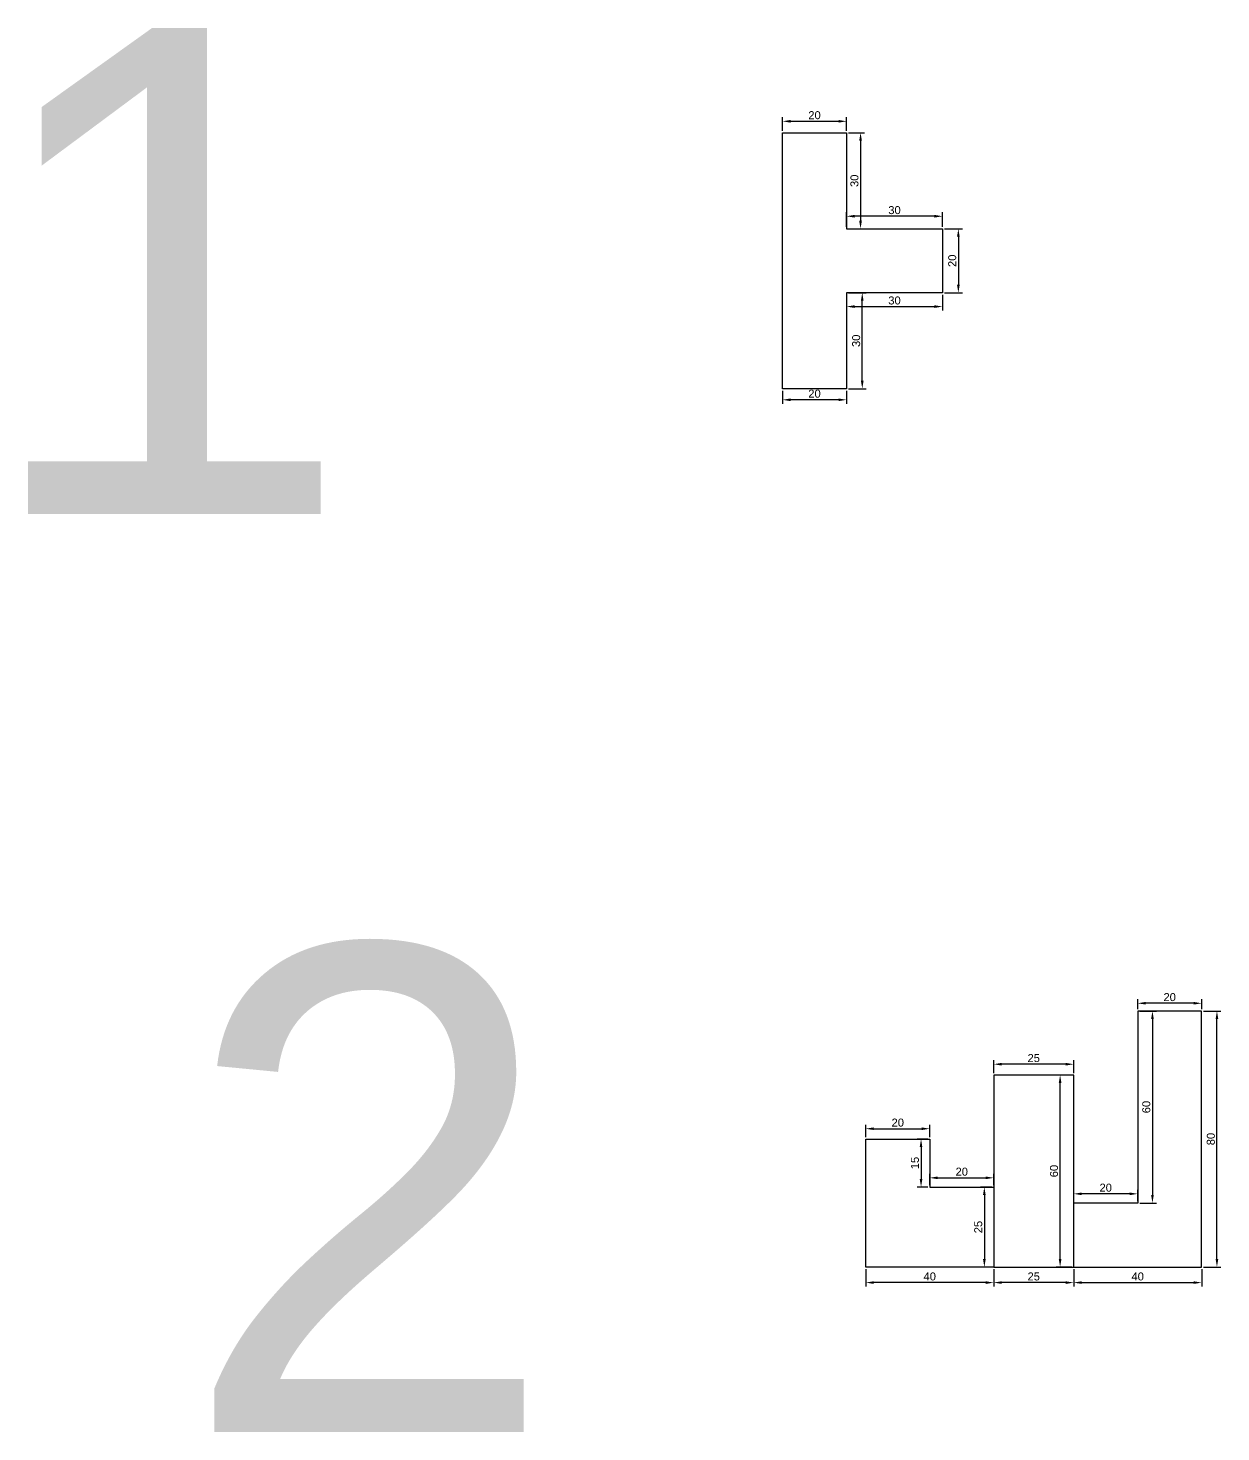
# Model space of a CAD drawing. Header units: millimetres. Extents: x 732 to 2493, y -1056 to 2615.
# Drawn here: x 732 to 1104.9, y 1987.5 to 2426.2 of the extents above; entities that cross this region are included whole.
import ezdxf

# ---------------------------------------------------------------- set-up
doc = ezdxf.new("R2010")
doc.units = ezdxf.units.MM
doc.styles.get("Standard").update_dxf_attribs({"font": 'arial.ttf'})
doc.dimstyles.new('ISO-25', dxfattribs={"dimtxt": 2.5, "dimasz": 2.5, "dimexe": 1.25, "dimexo": 0.625, "dimtad": 1, "dimtxsty": 'Standard', "dimcen": 2.5, "dimadec": 0, "dimazin": 0, "dimtfac": 1, "dimtmove": 0, "dimatfit": 3, "dimfxl": 1, "dimarcsym": 0})

# ---------------------------------------------------------------- blocks, each defined once
blk = doc.blocks.new('*D1')
at = {"color": 0, "lineweight": -2, "transparency": 16777216}
for p, q in [((967.84, 2394.07), (967.84, 2398.27)), ((970.34, 2397.02), (985.34, 2397.02)), ((987.84, 2394.07), (987.84, 2398.27))]:
    blk.add_line(p, q, dxfattribs=at)
at = {"color": 0, "transparency": 16777216}
for points in [[(970.34, 2397.44), (970.34, 2396.6), (967.84, 2397.02)], [(985.34, 2397.44), (985.34, 2396.6), (987.84, 2397.02)]]:
    blk.add_solid(points, dxfattribs=at)
at = {"layer": 'Defpoints', "color": 0, "transparency": 16777216}
for p in [(987.84, 2397.02), (967.84, 2393.44), (987.84, 2393.44)]:
    blk.add_point(p, dxfattribs=at)
at = {"color": 0, "transparency": 16777216, "insert": (977.84, 2398.92), "char_height": 2.5, "attachment_point": 5}
blk.add_mtext('20', dxfattribs=at)
blk = doc.blocks.new('*D2')
at = {"color": 0, "lineweight": -2, "transparency": 16777216}
for p, q in [((988.46, 2393.44), (993.48, 2393.44)), ((992.23, 2390.94), (992.23, 2365.94)), ((988.46, 2363.44), (993.48, 2363.44))]:
    blk.add_line(p, q, dxfattribs=at)
at = {"color": 0, "transparency": 16777216}
for points in [[(991.81, 2390.94), (992.65, 2390.94), (992.23, 2393.44)], [(991.81, 2365.94), (992.65, 2365.94), (992.23, 2363.44)]]:
    blk.add_solid(points, dxfattribs=at)
at = {"layer": 'Defpoints', "color": 0, "transparency": 16777216}
for p in [(987.84, 2393.44), (987.84, 2363.44), (992.23, 2363.44)]:
    blk.add_point(p, dxfattribs=at)
at = {"color": 0, "transparency": 16777216, "insert": (990.33, 2378.44), "char_height": 2.5, "attachment_point": 5, "rotation": 90}
blk.add_mtext('30', dxfattribs=at)
blk = doc.blocks.new('*D3')
at = {"color": 0, "lineweight": -2, "transparency": 16777216}
for p, q in [((987.84, 2364.07), (987.84, 2368.61)), ((1015.34, 2367.36), (990.34, 2367.36)), ((1017.84, 2364.07), (1017.84, 2368.61))]:
    blk.add_line(p, q, dxfattribs=at)
at = {"color": 0, "transparency": 16777216}
for points in [[(990.34, 2367.78), (990.34, 2366.94), (987.84, 2367.36)], [(1015.34, 2367.78), (1015.34, 2366.94), (1017.84, 2367.36)]]:
    blk.add_solid(points, dxfattribs=at)
at = {"layer": 'Defpoints', "color": 0, "transparency": 16777216}
for p in [(987.84, 2367.36), (987.84, 2363.44), (1017.84, 2363.44)]:
    blk.add_point(p, dxfattribs=at)
at = {"color": 0, "transparency": 16777216, "insert": (1002.84, 2369.26), "char_height": 2.5, "attachment_point": 5}
blk.add_mtext('30', dxfattribs=at)
blk = doc.blocks.new('*D4')
at = {"color": 0, "lineweight": -2, "transparency": 16777216}
for p, q in [((1018.46, 2363.44), (1024.05, 2363.44)), ((1022.8, 2360.94), (1022.8, 2345.94)), ((1018.46, 2343.44), (1024.05, 2343.44))]:
    blk.add_line(p, q, dxfattribs=at)
at = {"color": 0, "transparency": 16777216}
for points in [[(1022.38, 2360.94), (1023.22, 2360.94), (1022.8, 2363.44)], [(1022.38, 2345.94), (1023.22, 2345.94), (1022.8, 2343.44)]]:
    blk.add_solid(points, dxfattribs=at)
at = {"layer": 'Defpoints', "color": 0, "transparency": 16777216}
for p in [(1017.84, 2363.44), (1017.84, 2343.44), (1022.8, 2343.44)]:
    blk.add_point(p, dxfattribs=at)
at = {"color": 0, "transparency": 16777216, "insert": (1020.9, 2353.44), "char_height": 2.5, "attachment_point": 5, "rotation": 90}
blk.add_mtext('20', dxfattribs=at)
blk = doc.blocks.new('*D5')
at = {"color": 0, "lineweight": -2, "transparency": 16777216}
for p, q in [((987.84, 2342.82), (987.84, 2337.88)), ((1017.84, 2342.82), (1017.84, 2337.88)), ((990.34, 2339.13), (1015.34, 2339.13))]:
    blk.add_line(p, q, dxfattribs=at)
at = {"color": 0, "transparency": 16777216}
for points in [[(990.34, 2339.55), (990.34, 2338.72), (987.84, 2339.13)], [(1015.34, 2339.55), (1015.34, 2338.72), (1017.84, 2339.13)]]:
    blk.add_solid(points, dxfattribs=at)
at = {"layer": 'Defpoints', "color": 0, "transparency": 16777216}
for p in [(987.84, 2343.44), (1017.84, 2343.44), (1017.84, 2339.13)]:
    blk.add_point(p, dxfattribs=at)
at = {"color": 0, "transparency": 16777216, "insert": (1002.84, 2341.03), "char_height": 2.5, "attachment_point": 5}
blk.add_mtext('30', dxfattribs=at)
blk = doc.blocks.new('*D6')
at = {"color": 0, "lineweight": -2, "transparency": 16777216}
for p, q in [((988.46, 2343.44), (994.02, 2343.44)), ((992.77, 2315.94), (992.77, 2340.94)), ((988.46, 2313.44), (994.02, 2313.44))]:
    blk.add_line(p, q, dxfattribs=at)
at = {"color": 0, "transparency": 16777216}
for points in [[(992.35, 2340.94), (993.18, 2340.94), (992.77, 2343.44)], [(992.35, 2315.94), (993.18, 2315.94), (992.77, 2313.44)]]:
    blk.add_solid(points, dxfattribs=at)
at = {"layer": 'Defpoints', "color": 0, "transparency": 16777216}
for p in [(987.84, 2343.44), (992.77, 2343.44), (987.84, 2313.44)]:
    blk.add_point(p, dxfattribs=at)
at = {"color": 0, "transparency": 16777216, "insert": (990.86, 2328.44), "char_height": 2.5, "attachment_point": 5, "rotation": 90}
blk.add_mtext('30', dxfattribs=at)
blk = doc.blocks.new('*D7')
at = {"color": 0, "lineweight": -2, "transparency": 16777216}
for p, q in [((967.84, 2312.82), (967.84, 2308.76)), ((987.84, 2312.82), (987.84, 2308.76)), ((985.34, 2310.01), (970.34, 2310.01))]:
    blk.add_line(p, q, dxfattribs=at)
at = {"color": 0, "transparency": 16777216}
for points in [[(970.34, 2310.43), (970.34, 2309.59), (967.84, 2310.01)], [(985.34, 2310.43), (985.34, 2309.59), (987.84, 2310.01)]]:
    blk.add_solid(points, dxfattribs=at)
at = {"layer": 'Defpoints', "color": 0, "transparency": 16777216}
for p in [(967.84, 2313.44), (987.84, 2313.44), (967.84, 2310.01)]:
    blk.add_point(p, dxfattribs=at)
at = {"color": 0, "transparency": 16777216, "insert": (977.84, 2311.91), "char_height": 2.5, "attachment_point": 5}
blk.add_mtext('20', dxfattribs=at)
blk = doc.blocks.new('*D8')
at = {"color": 0, "lineweight": -2, "transparency": 16777216}
for p, q in [((993.86, 2079.65), (993.86, 2083.5)), ((996.36, 2082.25), (1011.36, 2082.25)), ((1013.86, 2079.65), (1013.86, 2083.5))]:
    blk.add_line(p, q, dxfattribs=at)
at = {"color": 0, "transparency": 16777216}
for points in [[(996.36, 2082.67), (996.36, 2081.84), (993.86, 2082.25)], [(1011.36, 2082.67), (1011.36, 2081.84), (1013.86, 2082.25)]]:
    blk.add_solid(points, dxfattribs=at)
at = {"layer": 'Defpoints', "color": 0, "transparency": 16777216}
for p in [(1013.86, 2082.25), (993.86, 2079.03), (1013.86, 2079.03)]:
    blk.add_point(p, dxfattribs=at)
at = {"color": 0, "transparency": 16777216, "insert": (1003.86, 2084.15), "char_height": 2.5, "attachment_point": 5}
blk.add_mtext('20', dxfattribs=at)
blk = doc.blocks.new('*D9')
at = {"color": 0, "lineweight": -2, "transparency": 16777216}
for p, q in [((1013.86, 2064.65), (1013.86, 2068.15)), ((1016.36, 2066.9), (1031.36, 2066.9)), ((1033.86, 2064.65), (1033.86, 2068.15))]:
    blk.add_line(p, q, dxfattribs=at)
at = {"color": 0, "transparency": 16777216}
for points in [[(1016.36, 2067.32), (1016.36, 2066.49), (1013.86, 2066.9)], [(1031.36, 2067.32), (1031.36, 2066.49), (1033.86, 2066.9)]]:
    blk.add_solid(points, dxfattribs=at)
at = {"layer": 'Defpoints', "color": 0, "transparency": 16777216}
for p in [(1033.86, 2066.9), (1013.86, 2064.03), (1033.86, 2064.03)]:
    blk.add_point(p, dxfattribs=at)
at = {"color": 0, "transparency": 16777216, "insert": (1023.86, 2068.81), "char_height": 2.5, "attachment_point": 5}
blk.add_mtext('20', dxfattribs=at)
blk = doc.blocks.new('*D10')
at = {"color": 0, "lineweight": -2, "transparency": 16777216}
for p, q in [((1033.86, 2099.65), (1033.86, 2103.66)), ((1056.36, 2102.41), (1036.36, 2102.41)), ((1058.86, 2099.65), (1058.86, 2103.66))]:
    blk.add_line(p, q, dxfattribs=at)
at = {"color": 0, "transparency": 16777216}
for points in [[(1036.36, 2102.82), (1036.36, 2101.99), (1033.86, 2102.41)], [(1056.36, 2102.82), (1056.36, 2101.99), (1058.86, 2102.41)]]:
    blk.add_solid(points, dxfattribs=at)
at = {"layer": 'Defpoints', "color": 0, "transparency": 16777216}
for p in [(1033.86, 2102.41), (1033.86, 2099.03), (1058.86, 2099.03)]:
    blk.add_point(p, dxfattribs=at)
at = {"color": 0, "transparency": 16777216, "insert": (1046.36, 2104.31), "char_height": 2.5, "attachment_point": 5}
blk.add_mtext('25', dxfattribs=at)
blk = doc.blocks.new('*D11')
at = {"color": 0, "lineweight": -2, "transparency": 16777216}
for p, q in [((1078.86, 2119.65), (1078.86, 2122.7)), ((1096.36, 2121.45), (1081.36, 2121.45)), ((1098.86, 2119.65), (1098.86, 2122.7))]:
    blk.add_line(p, q, dxfattribs=at)
at = {"color": 0, "transparency": 16777216}
for points in [[(1081.36, 2121.87), (1081.36, 2121.04), (1078.86, 2121.45)], [(1096.36, 2121.87), (1096.36, 2121.04), (1098.86, 2121.45)]]:
    blk.add_solid(points, dxfattribs=at)
at = {"layer": 'Defpoints', "color": 0, "transparency": 16777216}
for p in [(1078.86, 2121.45), (1078.86, 2119.03), (1098.86, 2119.03)]:
    blk.add_point(p, dxfattribs=at)
at = {"color": 0, "transparency": 16777216, "insert": (1088.86, 2123.36), "char_height": 2.5, "attachment_point": 5}
blk.add_mtext('20', dxfattribs=at)
blk = doc.blocks.new('*D12')
at = {"color": 0, "lineweight": -2, "transparency": 16777216}
for p, q in [((1058.86, 2059.65), (1058.86, 2063.16)), ((1076.36, 2061.91), (1061.36, 2061.91)), ((1078.86, 2059.65), (1078.86, 2063.16))]:
    blk.add_line(p, q, dxfattribs=at)
at = {"color": 0, "transparency": 16777216}
for points in [[(1061.36, 2062.33), (1061.36, 2061.49), (1058.86, 2061.91)], [(1076.36, 2062.33), (1076.36, 2061.49), (1078.86, 2061.91)]]:
    blk.add_solid(points, dxfattribs=at)
at = {"layer": 'Defpoints', "color": 0, "transparency": 16777216}
for p in [(1058.86, 2061.91), (1058.86, 2059.03), (1078.86, 2059.03)]:
    blk.add_point(p, dxfattribs=at)
at = {"color": 0, "transparency": 16777216, "insert": (1068.86, 2063.81), "char_height": 2.5, "attachment_point": 5}
blk.add_mtext('20', dxfattribs=at)
blk = doc.blocks.new('*D13')
at = {"color": 0, "lineweight": -2, "transparency": 16777216}
for p, q in [((1033.86, 2038.4), (1033.86, 2032.92)), ((1058.86, 2038.4), (1058.86, 2032.92)), ((1056.36, 2034.17), (1036.36, 2034.17))]:
    blk.add_line(p, q, dxfattribs=at)
at = {"color": 0, "transparency": 16777216}
for points in [[(1036.36, 2034.59), (1036.36, 2033.76), (1033.86, 2034.17)], [(1056.36, 2034.59), (1056.36, 2033.76), (1058.86, 2034.17)]]:
    blk.add_solid(points, dxfattribs=at)
at = {"layer": 'Defpoints', "color": 0, "transparency": 16777216}
for p in [(1033.86, 2039.03), (1058.86, 2039.03), (1033.86, 2034.17)]:
    blk.add_point(p, dxfattribs=at)
at = {"color": 0, "transparency": 16777216, "insert": (1046.36, 2036.08), "char_height": 2.5, "attachment_point": 5}
blk.add_mtext('25', dxfattribs=at)
blk = doc.blocks.new('*D14')
at = {"color": 0, "lineweight": -2, "transparency": 16777216}
for p, q in [((1058.86, 2038.4), (1058.86, 2032.92)), ((1098.86, 2038.4), (1098.86, 2032.92)), ((1061.36, 2034.17), (1096.36, 2034.17))]:
    blk.add_line(p, q, dxfattribs=at)
at = {"color": 0, "transparency": 16777216}
for points in [[(1061.36, 2034.59), (1061.36, 2033.76), (1058.86, 2034.17)], [(1096.36, 2034.59), (1096.36, 2033.76), (1098.86, 2034.17)]]:
    blk.add_solid(points, dxfattribs=at)
at = {"layer": 'Defpoints', "color": 0, "transparency": 16777216}
for p in [(1058.86, 2039.03), (1098.86, 2039.03), (1098.86, 2034.17)]:
    blk.add_point(p, dxfattribs=at)
at = {"color": 0, "transparency": 16777216, "insert": (1078.86, 2036.08), "char_height": 2.5, "attachment_point": 5}
blk.add_mtext('40', dxfattribs=at)
blk = doc.blocks.new('*D15')
at = {"color": 0, "lineweight": -2, "transparency": 16777216}
for p, q in [((993.86, 2038.4), (993.86, 2032.92)), ((1033.86, 2038.4), (1033.86, 2032.92)), ((1031.36, 2034.17), (996.36, 2034.17))]:
    blk.add_line(p, q, dxfattribs=at)
at = {"color": 0, "transparency": 16777216}
for points in [[(996.36, 2034.59), (996.36, 2033.76), (993.86, 2034.17)], [(1031.36, 2034.59), (1031.36, 2033.76), (1033.86, 2034.17)]]:
    blk.add_solid(points, dxfattribs=at)
at = {"layer": 'Defpoints', "color": 0, "transparency": 16777216}
for p in [(993.86, 2039.03), (1033.86, 2039.03), (993.86, 2034.17)]:
    blk.add_point(p, dxfattribs=at)
at = {"color": 0, "transparency": 16777216, "insert": (1013.86, 2036.08), "char_height": 2.5, "attachment_point": 5}
blk.add_mtext('40', dxfattribs=at)
blk = doc.blocks.new('*D16')
at = {"color": 0, "lineweight": -2, "transparency": 16777216}
for p, q in [((1099.48, 2119.03), (1104.88, 2119.03)), ((1103.63, 2041.53), (1103.63, 2116.53)), ((1099.48, 2039.03), (1104.88, 2039.03))]:
    blk.add_line(p, q, dxfattribs=at)
at = {"color": 0, "transparency": 16777216}
for points in [[(1103.21, 2116.53), (1104.05, 2116.53), (1103.63, 2119.03)], [(1103.21, 2041.53), (1104.05, 2041.53), (1103.63, 2039.03)]]:
    blk.add_solid(points, dxfattribs=at)
at = {"layer": 'Defpoints', "color": 0, "transparency": 16777216}
for p in [(1098.86, 2119.03), (1103.63, 2119.03), (1098.86, 2039.03)]:
    blk.add_point(p, dxfattribs=at)
at = {"color": 0, "transparency": 16777216, "insert": (1101.73, 2079.03), "char_height": 2.5, "attachment_point": 5, "rotation": 90}
blk.add_mtext('80', dxfattribs=at)
blk = doc.blocks.new('*D17')
at = {"color": 0, "lineweight": -2, "transparency": 16777216}
for p, q in [((1079.48, 2119.03), (1084.72, 2119.03)), ((1083.47, 2116.53), (1083.47, 2061.53)), ((1079.48, 2059.03), (1084.72, 2059.03))]:
    blk.add_line(p, q, dxfattribs=at)
at = {"color": 0, "transparency": 16777216}
for points in [[(1083.05, 2116.53), (1083.88, 2116.53), (1083.47, 2119.03)], [(1083.05, 2061.53), (1083.88, 2061.53), (1083.47, 2059.03)]]:
    blk.add_solid(points, dxfattribs=at)
at = {"layer": 'Defpoints', "color": 0, "transparency": 16777216}
for p in [(1078.86, 2119.03), (1078.86, 2059.03), (1083.47, 2059.03)]:
    blk.add_point(p, dxfattribs=at)
at = {"color": 0, "transparency": 16777216, "insert": (1081.56, 2089.03), "char_height": 2.5, "attachment_point": 5, "rotation": 90}
blk.add_mtext('60', dxfattribs=at)
blk = doc.blocks.new('*D18')
at = {"color": 0, "lineweight": -2, "transparency": 16777216}
for p, q in [((1058.23, 2099.03), (1053.36, 2099.03)), ((1054.61, 2041.53), (1054.61, 2096.53)), ((1058.23, 2039.03), (1053.36, 2039.03))]:
    blk.add_line(p, q, dxfattribs=at)
at = {"color": 0, "transparency": 16777216}
for points in [[(1054.19, 2096.53), (1055.02, 2096.53), (1054.61, 2099.03)], [(1054.19, 2041.53), (1055.02, 2041.53), (1054.61, 2039.03)]]:
    blk.add_solid(points, dxfattribs=at)
at = {"layer": 'Defpoints', "color": 0, "transparency": 16777216}
for p in [(1054.61, 2099.03), (1058.86, 2099.03), (1058.86, 2039.03)]:
    blk.add_point(p, dxfattribs=at)
at = {"color": 0, "transparency": 16777216, "insert": (1052.71, 2069.03), "char_height": 2.5, "attachment_point": 5, "rotation": 90}
blk.add_mtext('60', dxfattribs=at)
blk = doc.blocks.new('*D19')
at = {"color": 0, "lineweight": -2, "transparency": 16777216}
for p, q in [((1033.23, 2064.03), (1029.68, 2064.03)), ((1030.93, 2061.53), (1030.93, 2041.53)), ((1033.23, 2039.03), (1029.68, 2039.03))]:
    blk.add_line(p, q, dxfattribs=at)
at = {"color": 0, "transparency": 16777216}
for points in [[(1030.51, 2061.53), (1031.35, 2061.53), (1030.93, 2064.03)], [(1030.51, 2041.53), (1031.35, 2041.53), (1030.93, 2039.03)]]:
    blk.add_solid(points, dxfattribs=at)
at = {"layer": 'Defpoints', "color": 0, "transparency": 16777216}
for p in [(1033.86, 2064.03), (1030.93, 2039.03), (1033.86, 2039.03)]:
    blk.add_point(p, dxfattribs=at)
at = {"color": 0, "transparency": 16777216, "insert": (1029.03, 2051.53), "char_height": 2.5, "attachment_point": 5, "rotation": 90}
blk.add_mtext('25', dxfattribs=at)
blk = doc.blocks.new('*D20')
at = {"color": 0, "lineweight": -2, "transparency": 16777216}
for p, q in [((1013.23, 2079.03), (1009.89, 2079.03)), ((1011.14, 2076.53), (1011.14, 2066.53)), ((1013.23, 2064.03), (1009.89, 2064.03))]:
    blk.add_line(p, q, dxfattribs=at)
at = {"color": 0, "transparency": 16777216}
for points in [[(1010.72, 2076.53), (1011.55, 2076.53), (1011.14, 2079.03)], [(1010.72, 2066.53), (1011.55, 2066.53), (1011.14, 2064.03)]]:
    blk.add_solid(points, dxfattribs=at)
at = {"layer": 'Defpoints', "color": 0, "transparency": 16777216}
for p in [(1013.86, 2079.03), (1011.14, 2064.03), (1013.86, 2064.03)]:
    blk.add_point(p, dxfattribs=at)
at = {"color": 0, "transparency": 16777216, "insert": (1009.23, 2071.53), "char_height": 2.5, "attachment_point": 5, "rotation": 90}
blk.add_mtext('15', dxfattribs=at)

msp = doc.modelspace()

# ---------------------------------------------------------------- linework, layer by layer
for p, q in [((967.839, 2393.445), (987.839, 2393.445)), ((967.839, 2313.445), (967.839, 2393.445)), ((987.839, 2393.445), (987.839, 2363.445)), ((987.839, 2363.445), (1017.839, 2363.445)), ((1017.839, 2363.445), (1017.839, 2343.445)), ((1017.839, 2343.445), (987.839, 2343.445)), ((987.839, 2343.445), (987.839, 2313.445)), ((987.839, 2313.445), (967.839, 2313.445)), ((1098.857, 2119.025), (1078.857, 2119.025)), ((1078.857, 2119.025), (1078.857, 2059.025)), ((1098.857, 2039.025), (1098.857, 2119.025)), ((1058.857, 2099.025), (1033.857, 2099.025)), ((1033.857, 2099.025), (1033.857, 2064.025)), ((1058.857, 2039.025), (1058.857, 2099.025)), ((993.857, 2079.025), (1013.857, 2079.025)), ((993.857, 2039.025), (993.857, 2079.025)), ((1013.857, 2079.025), (1013.857, 2064.025)), ((1013.857, 2064.025), (1033.857, 2064.025)), ((1033.857, 2064.025), (1033.857, 2039.025)), ((1078.857, 2059.025), (1058.857, 2059.025)), ((1033.857, 2039.025), (993.857, 2039.025)), ((1033.857, 2039.025), (1058.857, 2039.025)), ((1058.857, 2039.025), (1098.857, 2039.025))]:
    msp.add_line(p, q)

# ---------------------------------------------------------------- texts
at = {"color": 152, "true_color": 0x2776bb}
for s, p in [('1', (715.855, 2274.344)), ('2', (779.615, 1987.513))]:
    msp.add_text(s, height=151.809, dxfattribs=at).set_placement(p)

# ---------------------------------------------------------------- dimensions: what is measured, and where the dimension line sits
for base, p1, p2, picture, middle in [((987.839, 2397.019), (967.839, 2393.445), (987.839, 2393.445), '*D1', (977.839, 2398.92)), ((987.839, 2367.361), (1017.839, 2363.445), (987.839, 2363.445), '*D3', (1002.839, 2369.263)), ((1017.839, 2339.132), (987.839, 2343.445), (1017.839, 2343.445), '*D5', (1002.839, 2341.034)), ((967.839, 2310.009), (987.839, 2313.445), (967.839, 2313.445), '*D7', (977.839, 2311.911)), ((1078.857, 2121.454), (1098.857, 2119.025), (1078.857, 2119.025), '*D11', (1088.857, 2123.355)), ((1033.857, 2102.408), (1058.857, 2099.025), (1033.857, 2099.025), '*D10', (1046.357, 2104.309)), ((1013.857, 2082.252), (993.857, 2079.025), (1013.857, 2079.025), '*D8', (1003.857, 2084.153)), ((1033.857, 2066.904), (1013.857, 2064.025), (1033.857, 2064.025), '*D9', (1023.857, 2068.805)), ((1058.857, 2061.911), (1078.857, 2059.025), (1058.857, 2059.025), '*D12', (1068.857, 2063.813)), ((993.857, 2034.174), (1033.857, 2039.025), (993.857, 2039.025), '*D15', (1013.857, 2036.075)), ((1033.857, 2034.174), (1058.857, 2039.025), (1033.857, 2039.025), '*D13', (1046.357, 2036.075)), ((1098.857, 2034.174), (1058.857, 2039.025), (1098.857, 2039.025), '*D14', (1078.857, 2036.075))]:
    dim = msp.add_linear_dim(base=base, p1=p1, p2=p2, dimstyle='ISO-25', dxfattribs=at)
    dim.commit()
    dim.dimension.update_dxf_attribs({"geometry": picture, "text_midpoint": middle})
for base, p1, p2, picture, middle in [((992.23, 2363.445), (987.839, 2393.445), (987.839, 2363.445), '*D2', (990.328, 2378.445)), ((1022.801, 2343.445), (1017.839, 2363.445), (1017.839, 2343.445), '*D4', (1020.899, 2353.445)), ((992.766, 2343.445), (987.839, 2313.445), (987.839, 2343.445), '*D6', (990.864, 2328.445)), ((1083.466, 2059.025), (1078.857, 2119.025), (1078.857, 2059.025), '*D17', (1081.565, 2089.025)), ((1103.63, 2119.025), (1098.857, 2039.025), (1098.857, 2119.025), '*D16', (1101.729, 2079.025)), ((1054.608, 2099.025), (1058.857, 2039.025), (1058.857, 2099.025), '*D18', (1052.707, 2069.025)), ((1011.136, 2064.025), (1013.857, 2079.025), (1013.857, 2064.025), '*D20', (1009.234, 2071.525)), ((1030.93, 2039.025), (1033.857, 2064.025), (1033.857, 2039.025), '*D19', (1029.028, 2051.525))]:
    dim = msp.add_linear_dim(base=base, p1=p1, p2=p2, angle=90, dimstyle='ISO-25', dxfattribs=at)
    dim.commit()
    dim.dimension.update_dxf_attribs({"geometry": picture, "text_midpoint": middle})

doc.saveas('drawing.dxf')
